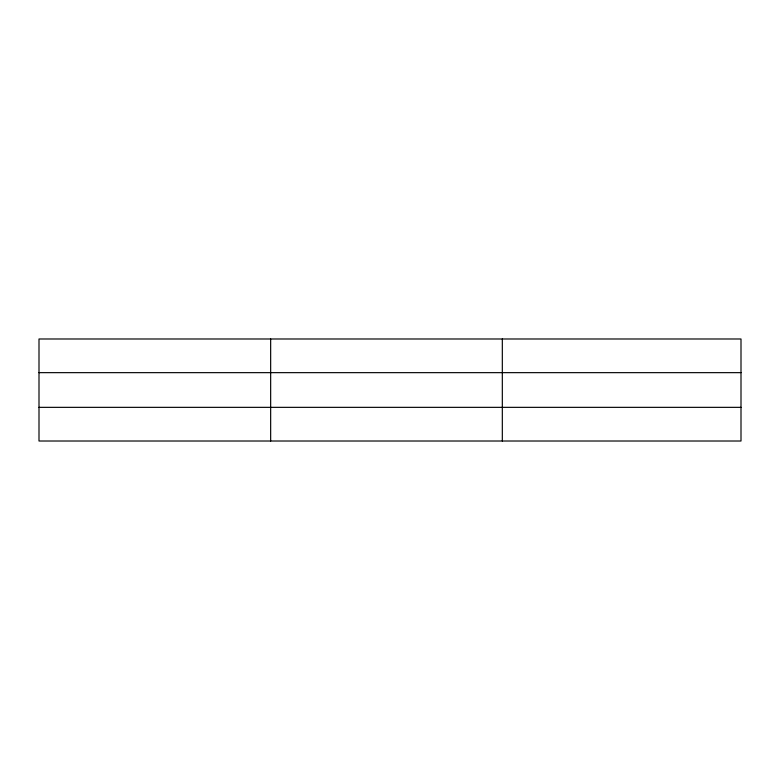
<?xml version="1.0" encoding="UTF-8"?>
<svg xmlns="http://www.w3.org/2000/svg" width="780" height="780" viewBox="0 0 780 780"><rect width="100%" height="100%" fill="white"/><g stroke="black" fill="none" stroke-linecap="round" stroke-linejoin="round"><path stroke-width="1.17" d="M270.66 441.012L270.66 338.988M502.32 441.012L502.32 338.988M741 372.655L741 338.988L39 338.988L39 441.012L741 441.012L741 372.655L39 372.655M39 407.345L741 407.345"/></g></svg>
